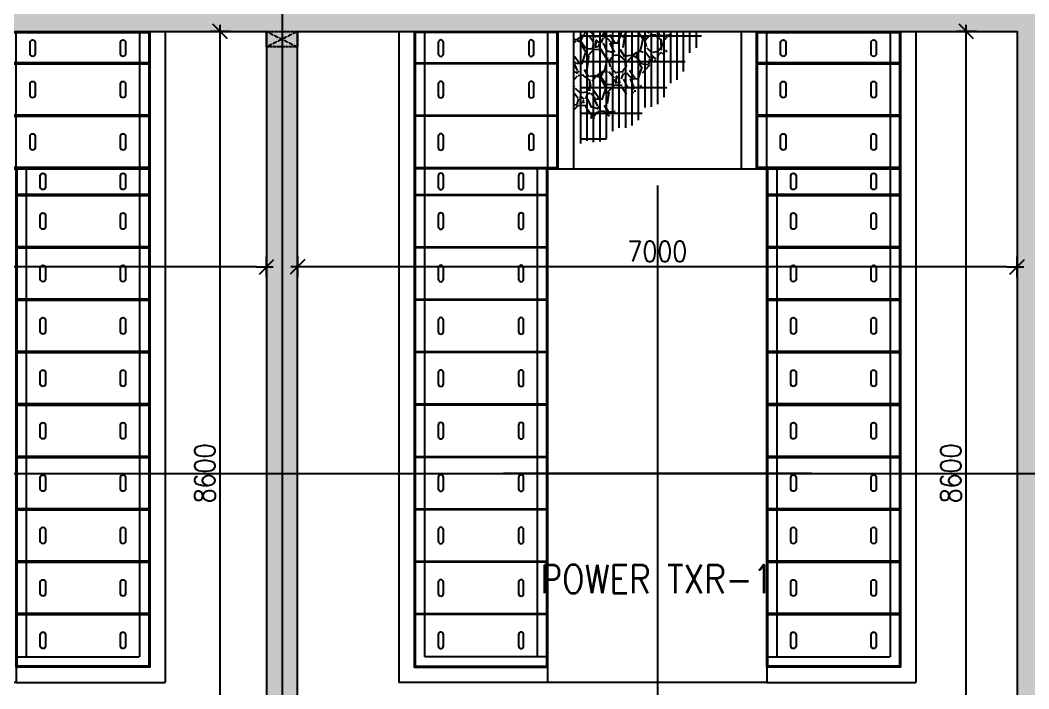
# Model space of a CAD drawing. Header units: metres. Extents: x 841183 to 1048542, y 259326 to 317714.
# Drawn here: x 945726 to 955536, y 282805 to 289313 of the extents above; entities that cross this region are included whole.
import ezdxf

# ---------------------------------------------------------------- set-up
doc = ezdxf.new("R2010")
doc.units = ezdxf.units.M
doc.header["$PDMODE"] = 34
for name, pattern in [('CENTER2', [1.125, 0.75, -0.125, 0.125, -0.125]), ('HIDDEN', [0.375, 0.25, -0.125]), ('VILLA AXIS$0$CENTER', [2, 1.25, -0.25, 0.25, -0.25])]:
    doc.linetypes.add(name, pattern=pattern)
for name, color, linetype, transparency in [('A-AXIS DIMENSION', 252, 'Continuous', 0.6), ('A-HATCH', 252, 'Continuous', 0.6), ('A-REFLECT DOWN', 252, 'Continuous', 0.6), ('G-HATCH', 253, 'Continuous', 0.6), ('G-HATCH-COL-WALL', 253, 'Continuous', 0.6)]:
    doc.layers.add(name, color=color, linetype=linetype, transparency=transparency)
for name, color, linetype in [('A-AXIS LINE', 253, 'Continuous'), ('A-BRICK', 3, 'Continuous'), ('G-RC-WALL', 252, 'Continuous'), ('G-TEXT', 252, 'Continuous'), ('INTEC -RC-WALL', 252, 'Continuous'), ('PAMCAD-PROJECTION', 7, 'Continuous'), ('REVISION-CLOUD', 9, 'Continuous'), ('WALL OPENING', 1, 'Continuous')]:
    doc.layers.add(name, color=color, linetype=linetype)
doc.styles.add('romans', font='romans.shx', dxfattribs={"width": 0.85})
doc.dimstyles.new('DIM-100', dxfattribs={"dimtxt": 200, "dimasz": 100, "dimexe": 50, "dimexo": 75, "dimgap": 50, "dimtad": 1, "dimdec": 0, "dimrnd": 5, "dimzin": 9, "dimdsep": 46, "dimtxsty": 'romans', "dimblk1": 'D-oblique', "dimblk2": 'D-oblique', "dimsah": 1, "dimcen": 100, "dimdle": 100, "dimclrd": 256, "dimclre": 256, "dimclrt": 131, "dimadec": 0, "dimazin": 0, "dimtfac": 1, "dimtdec": 0, "dimtofl": 0, "dimtmove": 2, "dimatfit": 3, "dimldrblk": 'OBLIQUE', "dimfxl": 100, "dimfxlon": 1, "dimtfillclr": 256, "dimtolj": 1, "dimtzin": 0, "dimarcsym": 0})

# ---------------------------------------------------------------- blocks, each defined once
blk = doc.blocks.new('A$C10b3fa2f')
at = {"layer": 'A-REFLECT DOWN'}
h = blk.add_hatch(dxfattribs=at)
h.set_pattern_fill('AR-HBONE', color=256, scale=75, style=0)
h.set_pattern_definition([(45, (-872853.2943273549, -501345.4365919695), (0, 424.2640687119285), [900, -300]), (135, (-872641.1622929799, -501133.3045575945), (3.33066907387547e-14, 424.2640687119285), [900, -300])])
h.paths.add_polyline_path([(-40951.92798982479, -7637.119681541168), (-40445.08106751728, -7637.119681541168), (-40278.22928806348, -7926.115440888505), (-40445.0810675174, -8215.111200235726), (-40951.92798982479, -8215.111200235668), (-41118.77976927848, -7926.115440888214)])
edge = h.paths.add_edge_path()
edge.add_line((-40250.58249417157, -6912.741519662959), (-42275.58249416994, -6912.741519663075))
edge.add_line((-42275.58249416994, -6912.741519663075), (-42275.58249416994, -105.7974012070335))
edge.add_line((-42275.58249416994, -105.7974012070335), (-42275.58249204454, 38.86289380153175))
edge.add_line((-42275.58249204454, 38.86289380153175), (-43125.00761958782, 38.86289380153175))
edge.add_line((-43125.00761958782, 38.86289380153175), (-43125.00615446293, -30517.07692860754))
edge.add_line((-43125.00615446293, -30517.07692860754), (-43000.00831965636, -30517.07692860992))
edge.add_line((-43000.00831965636, -30517.07692860992), (-43000.00831965636, -32386.123830811))
edge.add_line((-43000.00831965636, -32386.123830811), (-6450.019826940028, -32386.12383081095))
edge.add_arc((-6450.019826939795, -25886.12383081106), 6499.999999999884, 269.999999999998, 360.0000000000021)
edge.add_line((49.98017306008842, -25886.12383081083), (49.98017304693349, -22117.48955926322))
edge.add_line((49.98017304693349, -22117.48955926322), (-3025.43024842767, -22117.48955926322))
edge.add_line((-3025.43024842767, -22117.48955926322), (-3025.43024842767, -31367.48925744958))
edge.add_line((-3025.43024842767, -31367.48925744958), (-37875.58253319468, -31367.27464130643))
edge.add_line((-37875.58253319468, -31367.27464130643), (-37875.58253319468, -22117.48925744812))
edge.add_line((-37875.58253319468, -22117.48925744812), (-40250.58249417064, -22117.489257448))
edge.add_line((-40250.58249417064, -22117.489257448), (-40250.58249417157, -6912.741519662959))
blk = doc.blocks.new('D-oblique')
for p, q in [((-3.552713678800501e-15, -1.000000000000004), (-3.552713678800501e-15, 0.9999999999999964)), ((-1.000000000000004, 0), (0.6469059071593755, 0)), ((-0.7071067811865538, -0.7071067811865499), (0.7071067811865416, 0.7071067811865448))]:
    blk.add_line(p, q)
blk = doc.blocks.new('*D461')
at = {"layer": 'A-AXIS DIMENSION', "lineweight": -2, "transparency": 16777216}
for p, q in [((-23175.61536814691, -24946.33535401715), (-23175.61536814691, -25096.33535401715)), ((-16175.61536814691, -24946.33535401715), (-16175.61536814691, -25096.33535401715)), ((-16275.61536814691, -25046.33535401715), (-23075.61536814691, -25046.33535401715))]:
    blk.add_line(p, q, dxfattribs=at)
at = {"layer": 'Defpoints', "color": 0, "transparency": 16777216}
for p in [(-23175.61536814691, -24026.14135072823, -9.966019177909402e-06), (-16175.61536814691, -24026.14135072817, -9.966019177909402e-06), (-23175.61536814691, -25046.33535401715)]:
    blk.add_point(p, dxfattribs=at)
at = {"layer": 'A-AXIS DIMENSION', "lineweight": -2, "transparency": 16777216, "xscale": 100, "yscale": 100, "zscale": 100, "rotation": 180}
blk.add_blockref('D-oblique', (-23175.61536814691, -25046.33535401715), dxfattribs=at)
at = {"layer": 'A-AXIS DIMENSION', "lineweight": -2, "transparency": 16777216, "xscale": 100, "yscale": 100, "zscale": 100}
blk.add_blockref('D-oblique', (-16175.61536814691, -25046.33535401715), dxfattribs=at)
at = {"layer": 'A-AXIS DIMENSION', "color": 252, "transparency": 16777216, "insert": (-19675.61536814691, -24896.33535401715), "char_height": 200, "attachment_point": 5, "style": 'romans'}
blk.add_mtext('\\A1;7000', dxfattribs=at)
blk = doc.blocks.new('_OBLIQUE')
at = {"color": 0, "linetype": 'ByBlock'}
blk.add_line((-0.5, -0.5), (0.5, 0.5), dxfattribs=at)
blk = doc.blocks.new('*D462')
at = {"layer": 'A-AXIS DIMENSION', "lineweight": -2, "transparency": 16777216}
for p, q in [((-16529.1374361094, -22756.69060361043), (-16677.52192034255, -22756.69060361043)), ((-16627.52192034255, -31256.47598746647), (-16627.52192034255, -22856.69060361043)), ((-16529.13743780598, -31356.47598746647), (-16677.52192034255, -31356.47598746647))]:
    blk.add_line(p, q, dxfattribs=at)
at = {"layer": 'Defpoints', "color": 0, "transparency": 16777216}
for p in [(-16627.52192034255, -22756.69060361043), (-16217.58922142583, -22756.69060361043, -68.05335083727837), (-16217.58922142571, -31356.47598746647, -68.0533871560919)]:
    blk.add_point(p, dxfattribs=at)
at = {"layer": 'A-AXIS DIMENSION', "lineweight": -2, "transparency": 16777216, "xscale": 100, "yscale": 100, "zscale": 100}
for p, rotation in [((-16627.52192034255, -22756.69060361043), 90), ((-16627.52192034255, -31356.47598746647), 270)]:
    blk.add_blockref('D-oblique', p, dxfattribs=dict(at, rotation=rotation))
at = {"layer": 'A-AXIS DIMENSION', "color": 252, "transparency": 16777216, "insert": (-16777.52192034255, -27056.58329553844), "char_height": 200, "attachment_point": 5, "rotation": 90, "style": 'romans'}
blk.add_mtext('\\A1;8600', dxfattribs=at)
blk = doc.blocks.new('*D463')
at = {"layer": 'A-AXIS DIMENSION', "lineweight": -2, "transparency": 16777216}
for p, q in [((-15875.61536814703, -24946.33535401308), (-15875.61536814703, -25096.33535401308)), ((-8875.615368147031, -24946.33535401308), (-8875.615368147031, -25096.33535401308)), ((-8975.615368147031, -25046.33535401308), (-15775.61536814703, -25046.33535401308))]:
    blk.add_line(p, q, dxfattribs=at)
at = {"layer": 'Defpoints', "color": 0, "transparency": 16777216}
for p in [(-15875.61536814703, -24026.14135072415, -9.966019177909402e-06), (-8875.615368147031, -24026.14135072409, -9.966019177909402e-06), (-15875.61536814703, -25046.33535401308)]:
    blk.add_point(p, dxfattribs=at)
at = {"layer": 'A-AXIS DIMENSION', "lineweight": -2, "transparency": 16777216, "xscale": 100, "yscale": 100, "zscale": 100, "rotation": 180}
blk.add_blockref('D-oblique', (-15875.61536814703, -25046.33535401308), dxfattribs=at)
at = {"layer": 'A-AXIS DIMENSION', "lineweight": -2, "transparency": 16777216, "xscale": 100, "yscale": 100, "zscale": 100}
blk.add_blockref('D-oblique', (-8875.615368147031, -25046.33535401308), dxfattribs=at)
at = {"layer": 'A-AXIS DIMENSION', "color": 252, "transparency": 16777216, "insert": (-12375.61536814703, -24896.33535401308), "char_height": 200, "attachment_point": 5, "style": 'romans'}
blk.add_mtext('\\A1;7000', dxfattribs=at)
blk = doc.blocks.new('*D464')
at = {"layer": 'A-AXIS DIMENSION', "lineweight": -2, "transparency": 16777216}
for p, q in [((-9272.137436109471, -22756.69060360635), (-9420.521920342624, -22756.69060360635)), ((-9370.521920342622, -31256.4759874624), (-9370.521920342624, -22856.69060360635)), ((-9272.137437806054, -31356.4759874624), (-9420.521920342622, -31356.4759874624))]:
    blk.add_line(p, q, dxfattribs=at)
at = {"layer": 'Defpoints', "color": 0, "transparency": 16777216}
for p in [(-9370.521920342624, -22756.69060360635), (-8960.58922142594, -22756.69060360635, -68.05335083727837), (-8960.589221425824, -31356.4759874624, -68.0533871560919)]:
    blk.add_point(p, dxfattribs=at)
at = {"layer": 'A-AXIS DIMENSION', "lineweight": -2, "transparency": 16777216, "xscale": 100, "yscale": 100, "zscale": 100}
for p, rotation in [((-9370.521920342624, -22756.69060360635), 90), ((-9370.521920342622, -31356.4759874624), 270)]:
    blk.add_blockref('D-oblique', p, dxfattribs=dict(at, rotation=rotation))
at = {"layer": 'A-AXIS DIMENSION', "color": 252, "transparency": 16777216, "insert": (-9520.52192034263, -27056.58329553436), "char_height": 200, "attachment_point": 5, "rotation": 90, "style": 'romans'}
blk.add_mtext('\\A1;8600', dxfattribs=at)
blk = doc.blocks.new('pre-cast-01')
at = {"layer": 'A-HATCH', "elevation": -68.05331295557465}
blk.add_lwpolyline([(840287.7117941629, 280765.4473346805), (841567.7117941629, 280765.4473343772), (841567.7117941629, 280265.4473346805), (840287.7117941629, 280265.4473346805)], close=True, dxfattribs=at)
for points in [[(840537.7117941629, 280435.4473346805), (840537.7117941629, 280435.4473346805, -0.4142135623731377), (840512.7117941629, 280460.4473346805), (840512.7117941629, 280570.4473346805, -0.4142135623730523), (840537.7117941629, 280595.4473346805), (840537.7117941629, 280595.4473346805, -0.414213562373095), (840562.7117941629, 280570.4473346805), (840562.7117941629, 280460.4473346805, -0.4142135623729246)], [(841317.7117941629, 280435.4473346805), (841317.7117941629, 280435.4473346805, -0.4142135623731377), (841292.7117941629, 280460.4473346805), (841292.7117941629, 280570.4473346805, -0.4142135623730523), (841317.7117941629, 280595.4473346805), (841317.7117941629, 280595.4473346805, -0.414213562373095), (841342.7117941629, 280570.4473346805), (841342.7117941629, 280460.4473346805, -0.4142135623729246)]]:
    blk.add_lwpolyline(points, format="xyb", close=True, dxfattribs=at)
blk = doc.blocks.new('pre cast-02')
at = {"layer": 'A-HATCH', "elevation": -68.05332914772208}
blk.add_lwpolyline([(840187.7117941631, 285450.4473350294), (841567.7117941629, 285450.447334726), (841567.7117941629, 284950.4473350294), (840187.7117941631, 284950.4473350294)], close=True, dxfattribs=at)
for points in [[(840437.7117941631, 285120.4473350294), (840437.7117941631, 285120.4473350294, -0.4142135623731377), (840412.7117941631, 285145.4473350294), (840412.7117941631, 285255.4473350294, -0.4142135623730523), (840437.7117941631, 285280.4473350294), (840437.7117941631, 285280.4473350294, -0.414213562373095), (840462.7117941631, 285255.4473350294), (840462.7117941631, 285145.4473350294, -0.4142135623729246)], [(841317.7117941629, 285120.4473350294), (841317.7117941629, 285120.4473350294, -0.4142135623731377), (841292.7117941629, 285145.4473350294), (841292.7117941629, 285255.4473350294, -0.4142135623730523), (841317.7117941629, 285280.4473350294), (841317.7117941629, 285280.4473350294, -0.414213562373095), (841342.7117941629, 285255.4473350294), (841342.7117941629, 285145.4473350293, -0.4142135623729246)]]:
    blk.add_lwpolyline(points, format="xyb", close=True, dxfattribs=at)
blk = doc.blocks.new('A$Ce9738e30')
at = {"layer": 'G-HATCH'}
h = blk.add_hatch(dxfattribs=at)
h.set_pattern_fill('GRAVEL', color=256, scale=400, angle=240.5646524676014, style=0)
h.set_pattern_definition([(251.4225475323985, (-963602.6415280281, -276143.9826004672), (-1562.668020758844, -4556.102281013038), [53.81439999999964, -5327.635199999956]), (294.4656475323982, (-963619.7860786982, -276194.9930345205), (-2010.556384666125, 4376.946913107414), [92.3471999999981, -9142.369999999755]), (346.9249475323984, (-963581.5407802608, -276279.0483564663), (-5797.773235803219, 1321.297217497308), [65.11519999999949, -6446.412799999967]), (212.1616475323984, (-963591.9670417747, -276464.0545538514), (6770.710763567055, 4279.892097894845), [84.09519999999982, -8325.423199999977]), (186.6016475323985, (-963663.1577837212, -276508.8192526785), (5163.254774904292, 617.0917268704104), [82.46199999999993, -8163.749199999997]), (122.1616475323984, (-963745.0731203317, -276518.2996338945), (4279.892097894845, -6770.710763567055), [84.09519999999885, -8325.423199999854]), (81.74114753239849, (-963789.8378191589, -276447.1088919478), (-928.1444584460864, -6494.501344873499), [111.2115999999995, -11009.93959999993]), (47.18004753239838, (-963773.8627055397, -276337.0507448397), (6287.976349588014, 6763.235246790302), [104.9951999999982, -10394.52839999977]), (358.0057475323984, (-963702.4977428128, -276260.0374856242), (6101.347650526568, -231.424455771892), [84.37999999999982, -8353.629199999978]), (304.1989475323984, (-963618.1687557034, -276262.9737984639), (-2510.702563764994, 3635.433022050063), [96.33279999999932, -4720.305199999956]), (257.0379475323986, (-963564.0231200437, -276342.6497053556), (-1473.085813731147, -6342.713815253978), [124.5791999999988, -12333.34999999985]), (340.6212475323983, (-963790.061375912, -276121.1396448977), (3466.2207320718, -1259.093038270439), [42.52039999999975, -4209.537599999969]), (307.9661475323984, (-963749.9497573026, -276135.2484383449), (-3252.224973597447, 4135.581053295412), [80.89479999999874, -8008.60439999992]), (254.4353475323986, (-963700.1835366972, -276199.0240080144), (-348.3644244766503, -196.5765163561819), [56.56839999999994, -509.1167999999995]), (276.2367475323984, (-963644.6194668092, -276199.8203355183), (-286.1531296581664, 2134.974661119882), [30.46319999999977, -3015.845999999971]), (187.6339475323984, (-963641.3100444229, -276230.1031313515), (1241.669483066582, 241.3651347476037), [43.0811999999999, -2110.984799999994]), (88.47154753239849, (-963684.0095343114, -276235.8262042372), (107.0005207225292, 1438.245660319985), [69.97159999999879, -2262.409199999961]), (317.8702475323984, (-963682.1432141394, -276165.8796757384), (-741.516756897799, 500.1526431110518), [50.59639999999965, -1214.314799999989]), (103.0458475323984, (-963527.2957002178, -276432.1544350235), (-920.674577026316, 4073.371866104322), [70.87999999999941, -7017.137999999963]), (49.08914753239844, (-963543.2954818234, -276363.1036784124), (-3045.703339553058, -3555.797041650359), [59.46439999999997, -5886.963199999996]), (186.2367475323985, (-963612.4703508043, -276126.5643846333), (2134.974661119883, 286.1531296581667), [60.92599999999974, -2985.383199999983]), (135.8248475323986, (-963673.0359424704, -276133.1832294064), (3010.855397801822, -2893.915999105785), [70.87999999999998, -7017.137999999999]), (139.9913475323984, (-963743.2815765567, -276554.0318374495), (1679.609878870126, -1348.670101908795), [68.35199999999999, -3349.2496]), (184.6602475323985, (-963795.6356684414, -276510.0881341129), (4814.889417697618, 420.5228210467274), [57.27119999999997, -5669.857199999996]), (52.63394753239855, (-963962.8004320352, -276319.6571969924), (1348.668317984933, 1679.611319710848), [60.92599999999999, -2985.383199999999]), (102.0813475323985, (-963925.8240150322, -276271.2346342182), (1162.038967256382, -5315.041561541893), [67.05239999999982, -6638.169599999987]), (49.99134753239836, (-963866.4779688277, -276490.3557121635), (-1348.670101908795, -1679.609878870128), [34.17599999999999, -3383.425599999999]), (18.12544753239841, (-963951.0058447036, -276340.559055993), (1590.033518817657, 437.9424781688364), [20.39599999999999, -2019.211599999999]), (313.4715475323985, (-963931.6218643145, -276334.2138763834), (-938.0931138357944, 848.5170665816127), [82.46199999999975, -1566.779999999996]), (293.4263475323984, (-963874.8883573756, -276394.0579169423), (-1617.400427381324, 3680.219401340133), [76.41999999999992, -7565.569199999994]), (175.7452475323982, (-963715.3623228121, -276253.5180852344), (893.3051971531049, 44.78804254946643), [57.68879999999965, -1384.531599999989]), (126.2781475323985, (-963772.8921572553, -276249.2381145635), (-4038.531038749637, 5529.03867918658), [100.7175999999998, -9971.025199999973]), (58.48994753239855, (-963832.487200637, -276168.0443290604), (-1652.244523250145, -2769.49254045594), [41.18239999999997, -4077.069599999998]), (29.43534753239837, (-963810.9632349126, -276132.9342322293), (544.9407722014814, -151.7878611498738), [23.99999999999993, -375.9999999999988]), (359.1789475323984, (-963860.5058987648, -276395.1279096099), (-3224.85588923091, 17.41981400337959), [55.56959999999965, -5501.407999999957]), (71.42254753239851, (-963804.941828877, -276395.9242371141), (1562.668020758845, 4556.102281013037), [107.6287999999994, -5273.820799999959]), (119.4353475323984, (-963770.6527275365, -276293.9033690074), (151.7878611498738, 544.9407722014814), [103.9999999999998, -295.9999999999992]), (154.1305475323985, (-963821.7626059733, -276203.3286466716), (4404.316642715388, -2107.6042856687), [63.24559999999997, -6261.309599999995]), (225.3807475323985, (-963878.6703336923, -276175.7331665013), (-1196.880877059721, -1134.670125110533), [58.24079999999993, -2853.803199999995]), (271.7893475323976, (-963919.578279806, -276217.1884429419), (251.3059770308114, -8584.68662769435), [94.82599999999837, -9387.789599999793]), (304.0092475323985, (-963916.6172989798, -276311.9683595515), (2903.85653717218, -4332.160877723354), [100.3195999999998, -9931.62959999998])])
edge = h.paths.add_edge_path()
edge.add_line((2695.147801934858, -7.499999995168764), (3630.61134206003, -7.499999995168764))
edge.add_arc((3396.12161389098, -59.83980457455618), 240.2600419549171, 634.8192676138183, 732.582577857333, ccw=False)
edge.add_arc((3168.001875300193, -357.0215183110558), 254.9366914712325, 627.850541787565, 733.0975396281874, ccw=False)
edge.add_arc((2911.335919588339, -609.3205209775479), 247.1164455408579, 969.4300126367502, 1079.4300125372652, ccw=False)
edge.add_arc((2602.24987507076, -760.6927834516973), 236.2167394015003, 1013.1583778265393, 1060.2068603474775, ccw=False)
edge.add_line((2695.147801934741, -977.8754787978833), (2695.147801934741, -7.499999995168764))
h = blk.add_hatch(dxfattribs=at)
h.set_pattern_fill('GRATE', color=256, scale=2000, angle=270, style=0)
h.set_pattern_definition([(90, (-963759.470796725, -276591.3813639994), (62.49999999999999, -6.559469162961888e-14), []), (360, (-963759.470796725, -276591.3813639994), (-2.197462023728695e-13, -250.0000000000001), [])])
edge = h.paths.add_edge_path()
edge.add_line((2745.147801934741, -7.499999995226972), (3928.413227286073, -7.499999995226972))
edge.add_arc((3729.533348302823, -27.64524258242454), 199.897566426646, 636.8318187121083, 725.7839630255539, ccw=False)
edge.add_arc((3571.588279309217, -310.1658840118907), 200.2167016291091, 634.8192676138074, 744.8192675143198, ccw=False)
edge.add_arc((3395.620190673508, -543.7119590034126), 195.7704901332554, 620.0124873548064, 730.0124872553108, ccw=False)
edge.add_arc((3155.74684037338, -734.4670659519616), 205.9303712840671, 969.4300126367516, 1079.4300125372615, ccw=False)
edge.add_arc((2892.43544755294, -881.9146193022607), 196.2694605601681, 956.6394816505531, 1066.6394815510635, ccw=False)
edge.add_arc((2598.976431411924, -954.3508711315808), 206.8627078075021, 1034.9598047668437, 1053.749918647481, ccw=False)
edge.add_line((2745.147801934741, -1100.727475549385), (2745.147801934741, -7.499999995168764))
at = {"layer": 'A-HATCH'}
for points, elevation in [([(2524.33790625073, -9.999999848310836), (1144.337906250963, -10.00000015174737), (1144.337906250963, -304.9999993960955), (2524.33790625073, -304.9999993960373)], -2.266793759986285e-05), ([(4473.873240786605, -9.999999848310836), (5853.873240786372, -10.00000015174737), (5853.873240786372, -304.9999993960955), (4473.873240786605, -304.9999993960373)], -2.266793759986285e-05), ([(2424.337906250963, -1334.999998789339), (1144.337906250963, -1334.999999092717), (1144.337906250963, -1584.785384372517), (2424.337906250963, -1584.785384372517)], 4.766991622773276e-06), ([(4573.873240786372, -1334.999998789339), (5853.873240786372, -1334.999999092717), (5853.873240786372, -1584.785384372517), (4573.873240786372, -1584.785384372517)], 4.766991622773276e-06)]:
    blk.add_lwpolyline(points, close=True, dxfattribs=dict(at, elevation=elevation))
for points, elevation in [([(1394.337906250963, -242.2403178010718), (1394.337906250963, -242.2403178010718, 0.4142135623731377), (1419.337906250963, -217.2403178010718), (1419.337906250963, -107.2403178010718, 0.4142135623730523), (1394.337906250963, -82.2403178010718), (1394.337906250963, -82.2403178010718, 0.414213562373095), (1369.337906250963, -107.2403178010718), (1369.337906250963, -217.24031780113, 0.4142135623729246)], -2.266793759986285e-05), ([(2274.33790625073, -242.2403178010718), (2274.33790625073, -242.2403178010718, 0.4142135623731377), (2299.33790625073, -217.2403178010718), (2299.33790625073, -107.2403178010136, 0.4142135623730523), (2274.33790625073, -82.2403178010718), (2274.33790625073, -82.2403178010718, 0.414213562373095), (2249.33790625073, -107.2403178010136), (2249.33790625073, -217.2403178010136, 0.4142135623729246)], -2.266793759986285e-05), ([(4723.873240786605, -242.2403178010718), (4723.873240786605, -242.2403178010718, -0.4142135623731377), (4698.873240786605, -217.2403178010718), (4698.873240786605, -107.2403178010136, -0.4142135623730523), (4723.873240786605, -82.2403178010718), (4723.873240786605, -82.2403178010718, -0.414213562373095), (4748.873240786605, -107.2403178010136), (4748.873240786605, -217.2403178010136, -0.4142135623729246)], -2.266793759986285e-05), ([(5603.873240786372, -242.2403178010718), (5603.873240786372, -242.2403178010718, -0.4142135623731377), (5578.873240786372, -217.2403178010718), (5578.873240786372, -107.2403178010718, -0.4142135623730523), (5603.873240786372, -82.2403178010718), (5603.873240786372, -82.2403178010718, -0.414213562373095), (5628.873240786372, -107.2403178010718), (5628.873240786372, -217.24031780113, -0.4142135623729246)], -2.266793759986285e-05), ([(1394.337906250963, -1538.285384372517), (1394.337906250963, -1538.285384372517, 0.4142135623731377), (1419.337906250963, -1513.285384372517), (1419.337906250963, -1403.285384372517, 0.4142135623730523), (1394.337906250963, -1378.285384372517), (1394.337906250963, -1378.285384372517, 0.414213562373095), (1369.337906250963, -1403.285384372517), (1369.337906250963, -1513.285384372575, 0.4142135623729246)], 4.766991622773276e-06), ([(2174.337906250963, -1538.285384372575), (2174.337906250963, -1538.285384372575, 0.4142135623731377), (2199.337906250963, -1513.285384372575), (2199.337906250963, -1403.285384372517, 0.4142135623730523), (2174.337906250963, -1378.285384372575), (2174.337906250963, -1378.285384372575, 0.414213562373095), (2149.337906250963, -1403.285384372517), (2149.337906250963, -1513.285384372517, 0.4142135623729246)], 4.766991622773276e-06), ([(4823.873240786372, -1538.285384372575), (4823.873240786372, -1538.285384372575, -0.4142135623731377), (4798.873240786372, -1513.285384372575), (4798.873240786372, -1403.285384372517, -0.4142135623730523), (4823.873240786372, -1378.285384372575), (4823.873240786372, -1378.285384372575, -0.414213562373095), (4848.873240786372, -1403.285384372517), (4848.873240786372, -1513.285384372517, -0.4142135623729246)], 4.766991622773276e-06), ([(5603.873240786372, -1538.285384372517), (5603.873240786372, -1538.285384372517, -0.4142135623731377), (5578.873240786372, -1513.285384372517), (5578.873240786372, -1403.285384372517, -0.4142135623730523), (5603.873240786372, -1378.285384372517), (5603.873240786372, -1378.285384372517, -0.414213562373095), (5628.873240786372, -1403.285384372517), (5628.873240786372, -1513.285384372575, -0.4142135623729246)], 4.766991622773276e-06)]:
    blk.add_lwpolyline(points, format="xyb", close=True, dxfattribs=dict(at, elevation=elevation))
at = {"layer": 'G-RC-WALL'}
for p, q in [((984.337906250963, 0), (984.3379062507302, -6334.785383855866, -1.590569104337192e-05)), ((2684.337906250963, 0), (2684.337906250963, -1334.999998941028, 2.18163638265878e-05)), ((4313.873240786372, 0), (4313.873240786372, -1334.999998941028, 2.18163638265878e-05)), ((6013.873240786372, 0), (6013.873240786605, -6334.785383855866, -1.590569104337192e-05)), ((2434.337906250963, -6334.785383855808, -8.733510696856683e-06), (984.3379062507302, -6334.785383855866, -1.351971272356423e-05)), ((4563.873240786372, -6334.785383855808, -8.733510696856683e-06), (6013.873240786605, -6334.785383855866, -1.351971272356423e-05))]:
    blk.add_line(p, q, dxfattribs=at)
at = {"layer": 'G-RC-WALL', "linetype": 'HIDDEN'}
for p, q in [((1234.337906250963, 0), (1234.337906250847, -6084.785383855866, -1.644738416928249e-05)), ((5763.873240786372, 0), (5763.873240786488, -6084.785383855866, -1.644738416928249e-05)), ((2334.337906250963, -6084.785383855866, -8.733510696856683e-06), (2334.337906250963, -1327.240317481512, 8.189053986029649e-06)), ((4663.873240786372, -6084.785383855866, -8.733510696856683e-06), (4663.873240786372, -1327.240317481512, 8.189053986029649e-06)), ((2434.337906250963, -6084.785383855866, -8.733510696856683e-06), (1234.337906250847, -6084.785383855866, -1.269450547169981e-05)), ((4563.873240786372, -6084.785383855866, -8.733510696856683e-06), (5763.873240786488, -6084.785383855866, -1.269450547169981e-05))]:
    blk.add_line(p, q, dxfattribs=at)
at = {"layer": 'G-RC-WALL'}
for points, elevation in [([(1134.337906250963, 0), (1134.337906250963, -6184.785384372517), (2434.337906250963, -6184.785384372517), (2434.337906250963, -1334.99999894097), (2534.337906250847, -1334.999998941028), (2534.337906250963, -1327.240317329823)], 4.766991622773276e-06), ([(2534.337906250963, -1327.240317346004), (2534.337906250963, 0)], -9.167435280232894e-06), ([(5863.873240786372, 0), (5863.873240786372, -6184.785384372517), (4563.873240786372, -6184.785384372517), (4563.873240786372, -1334.99999894097), (4463.873240786488, -1334.999998941028), (4463.873240786372, -1327.240317329823)], 4.766991622773276e-06), ([(4463.873240786372, -1327.240317346004), (4463.873240786372, 0)], -9.167435280232894e-06), ([(2434.337906250963, -6334.785383855866), (2434.337906251079, -1334.999998941028), (4563.873240786372, -1334.999998941028), (4563.873240786255, -6334.785383855866)], 2.168955630565961e-05), ([(4563.873240786255, -6334.785383855866), (2434.337906250963, -6334.785383855866)], -1.351971272356423e-05)]:
    blk.add_lwpolyline(points, dxfattribs=dict(at, elevation=elevation))
at = {"layer": 'G-RC-WALL', "linetype": 'HIDDEN', "elevation": -9.167435280232894e-06}
for points in [[(2434.337906250963, -1327.240317346004), (2434.337906250963, 0)], [(4563.873240786372, -1327.240317346004), (4563.873240786372, 0)], [(2434.337906250963, -1327.240317346004), (2434.337906250963, -5.820766091346741e-11)], [(4563.873240786372, -1327.240317346004), (4563.873240786372, -5.820766091346741e-11)]]:
    blk.add_lwpolyline(points, dxfattribs=at)
at = {"layer": 'A-BRICK', "xscale": -1}
for name, p in [('pre cast-02', (842712.0497004138, -285765.4473341221, -143.8129748377379)), ('pre cast-02', (842712.0497004138, -286275.4473339704, -143.8129613372356)), ('pre-cast-01', (842712.0497004138, -282360.232719053, 68.05331772256628)), ('pre-cast-01', (842712.0497004138, -282870.232719053, 68.05331772256628)), ('pre-cast-01', (842712.0497004138, -283380.232719053, 68.05331772256628)), ('pre-cast-01', (842712.0497004138, -283890.232719053, 68.05331772256628)), ('pre-cast-01', (842712.0497004138, -284400.232719053, 68.05331772256628)), ('pre-cast-01', (842712.0497004138, -284910.232719053, 68.05331772256628)), ('pre-cast-01', (842712.0497004138, -285420.232719053, 68.05331772256628)), ('pre-cast-01', (842712.0497004138, -285930.232719053, 68.05331772256628)), ('pre-cast-01', (842712.0497004138, -286440.232719053, 68.05331772256628))]:
    blk.add_blockref(name, p, dxfattribs=at)
at = {"layer": 'A-BRICK'}
for name, p in [('pre cast-02', (-835713.8385533765, -285765.4473341221, -143.8129748377379)), ('pre cast-02', (-835713.8385533765, -286275.4473339705, -143.8129613372356)), ('pre-cast-01', (-835713.8385533765, -282360.232719053, 68.05331772256628)), ('pre-cast-01', (-835713.8385533765, -282870.232719053, 68.05331772256628)), ('pre-cast-01', (-835713.8385533765, -283380.232719053, 68.05331772256628)), ('pre-cast-01', (-835713.8385533765, -283890.232719053, 68.05331772256628)), ('pre-cast-01', (-835713.8385533765, -284400.232719053, 68.05331772256628)), ('pre-cast-01', (-835713.8385533765, -284910.232719053, 68.05331772256628)), ('pre-cast-01', (-835713.8385533765, -285420.232719053, 68.05331772256628)), ('pre-cast-01', (-835713.8385533765, -285930.232719053, 68.05331772256628)), ('pre-cast-01', (-835713.8385533765, -286440.232719053, 68.05331772256628))]:
    blk.add_blockref(name, p, dxfattribs=at)
blk = doc.blocks.new('A$C135017ab')
at = {"layer": 'WALL OPENING', "color": 8, "linetype": 'HIDDEN', "ltscale": 5}
for p, q in [((21900.00000000303, 8899.785383857088, 2.615822722873418e-07), (22200.00000000303, 8749.785383857088, 2.615822722873418e-07)), ((22200.00000000303, 8899.785383857088, 2.615822722873418e-07), (21900.00000000303, 8749.785383857088, 2.615822722873418e-07))]:
    blk.add_line(p, q, dxfattribs=at)
at = {"layer": 'WALL OPENING', "color": 8, "linetype": 'HIDDEN', "ltscale": 5, "elevation": 2.615822722873418e-07}
blk.add_lwpolyline([(21900.00000000303, 8749.785383857088), (21900.00000000303, 8899.785383857088), (22200.00000000303, 8899.785383857088), (22200.00000000303, 8749.785383857088)], close=True, dxfattribs=at)
blk = doc.blocks.new('A$Cef9c9996')
at = {"layer": 'A-REFLECT DOWN'}
h = blk.add_hatch(dxfattribs=at)
h.set_pattern_fill('AR-HBONE', color=256, scale=75, style=0)
h.set_pattern_definition([(45, (-873053.32716231, -501634.6379381258), (0, 424.2640687119285), [900, -300]), (135, (-872841.195127935, -501422.5059037508), (3.33066907387547e-14, 424.2640687119285), [900, -300])])
h.paths.add_polyline_path([(-41151.96082477993, -7926.321027697413), (-40645.11390247243, -7926.321027697413), (-40478.26212301862, -8215.31678704475), (-40645.11390247254, -8504.312546391971), (-41151.96082477993, -8504.312546391913), (-41318.81260423362, -8215.31678704446)])
edge = h.paths.add_edge_path()
edge.add_line((-40450.61532912671, -7201.942865819205), (-42475.61532912508, -7201.942865819321))
edge.add_line((-42475.61532912508, -7201.942865819321), (-42475.61532912508, -394.9987473632791))
edge.add_line((-42475.61532912508, -394.9987473632791), (-42475.61532699969, -250.3384523547138))
edge.add_line((-42475.61532699969, -250.3384523547138), (-43325.04045454296, -250.3384523547138))
edge.add_line((-43325.04045454296, -250.3384523547138), (-43325.03898941807, -30806.27827476378))
edge.add_line((-43325.03898941807, -30806.27827476378), (-43200.04115461151, -30806.27827476617))
edge.add_line((-43200.04115461151, -30806.27827476617), (-43200.04115461151, -32675.32517696725))
edge.add_line((-43200.04115461151, -32675.32517696725), (-6650.05266189517, -32675.32517696719))
edge.add_arc((-6650.052661894937, -26175.32517696731), 6499.999999999884, 269.999999999998, 360.0000000000021)
edge.add_line((-150.0526618950535, -26175.32517696708), (-150.0526619082084, -22406.69090541947))
edge.add_line((-150.0526619082084, -22406.69090541947), (-3225.463083382812, -22406.69090541947))
edge.add_line((-3225.463083382812, -22406.69090541947), (-3225.463083382812, -31656.69060360582))
edge.add_line((-3225.463083382812, -31656.69060360582), (-38075.61536814983, -31656.47598746268))
edge.add_line((-38075.61536814983, -31656.47598746268), (-38075.61536814983, -22406.69060360437))
edge.add_line((-38075.61536814983, -22406.69060360437), (-40450.61532912578, -22406.69060360425))
edge.add_line((-40450.61532912578, -22406.69060360425), (-40450.61532912671, -7201.942865819205))
at = {"layer": 'G-HATCH-COL-WALL'}
blk.add_hatch(color=256, dxfattribs=at).paths.add_polyline_path([(-23175.61536814657, -31656.47598746268), (-23175.61536814657, -22756.69060360576), (-16175.6153681468, -22756.69060360576), (-16175.61536814936, -31656.47598746233), (-15875.6153681468, -31656.47598746244), (-15875.6153681468, -22756.69060360565), (-8875.615368146915, -22756.69060360634), (-8875.615368146682, -31656.69060360664), (-8575.615368146799, -31656.69060360594), (-3225.463083382812, -31656.69060360582), (-3225.463083382812, -31356.69060360582), (-8575.615368146682, -31356.69060360582), (-8575.615368146799, -27206.69060360611), (-3225.463083382812, -27206.69060360605), (-3225.463083382812, -26906.69060360605), (-8575.615368146799, -26906.69060360605), (-8575.615368146915, -22756.69060360623), (-3225.463083382812, -22756.69060360623), (-3225.463083382812, -22456.69060360605), (-38075.61536814715, -22456.69060360437), (-38075.61536814983, -31656.47598746268), (-37775.61536814715, -31656.47598746279), (-37775.61536814715, -22756.69060360623), (-30775.61536814691, -22756.69060360617), (-30775.61536814948, -31656.47598746198), (-30475.61536814691, -31656.47598746204), (-30475.61536814691, -22756.69060360582), (-23475.6153681468, -22756.69060360588), (-23475.61536814936, -31656.47598746256)])
at = {"layer": 'A-AXIS LINE', "linetype": 'VILLA AXIS$0$CENTER', "ltscale": 4}
for p, q in [((-16025.61536814808, -22363.43469243206, 7.341229516555359e-05), (-16025.61536814808, -34394.0789028779, 7.341229516555359e-05)), ((-38578.32716231002, -27056.69060360605, -107.8391201461837), (8014.647564482526, -27056.69060360605, 7.341229516555359e-05))]:
    blk.add_line(p, q, dxfattribs=at)
at = {"layer": 'G-RC-WALL', "linetype": 'CENTER2', "ltscale": 5}
blk.add_line((-10875.61536814715, -27056.69060308038, -20.13037393145376), (-13875.61536814715, -27056.69060308038, -20.13037393145376), dxfattribs=at)
at = {"layer": 'G-RC-WALL', "linetype": 'CENTER2', "ltscale": 5, "elevation": -20.13037393145376}
blk.add_lwpolyline([(-12375.61536814715, -24256.69060308038), (-12375.61536814715, -29456.69060308038)], dxfattribs=at)
at = {"layer": 'INTEC -RC-WALL', "elevation": -20.13039562101005}
blk.add_lwpolyline([(-23175.61536814657, -22756.69060360576), (-16175.6153681468, -22756.69060360576), (-16175.61536814936, -31656.47598746233), (-15875.6153681468, -31656.47598746244), (-15875.6153681468, -22756.69060360565), (-8875.615368146915, -22756.69060360634), (-8875.615368146682, -31656.69060360664), (-8575.615368146799, -31656.69060360594), (-8575.615368146799, -31656.69060360594), (-3225.463083382812, -31656.69060360582), (-3225.463083382812, -31356.69060360582), (-8575.615368146682, -31356.69060360582), (-8575.615368146799, -27206.69060360611), (-3225.463083382812, -27206.69060360605), (-3225.463083382812, -26906.69060360605), (-8575.615368146799, -26906.69060360605), (-8575.615368146915, -22756.69060360623), (-3225.463083382812, -22756.69060360623), (-3225.463083382812, -22456.69060360605), (-38075.61536814715, -22456.69060360437)], dxfattribs=at)
at = {"layer": 'G-RC-WALL', "color": 5}
for p in [(-23175.61536814657, -22756.69060360576, -20.13039562101005), (-15875.6153681468, -22756.69060360565, -20.13039562101005)]:
    blk.add_blockref('A$Ce9738e30', p, dxfattribs=at)
at = {"layer": 'REVISION-CLOUD', "color": 5}
blk.add_blockref('A$C135017ab', (-38075.61536814983, -31656.47598746268, -20.13039562101005), dxfattribs=at)
at = {"layer": 'G-TEXT', "insert": (-12381.0694972428, -28222.70158220967, 28.97507486038764), "char_height": 275, "width": 2456.055593926307, "attachment_point": 8, "style": 'romans'}
blk.add_mtext('POWER TXR-1', dxfattribs=at)
at = {"layer": 'A-AXIS DIMENSION'}
for base, p1, p2, angle, picture, middle in [((-16627.52192034255, -22756.69060361043, 47.92295521626833), (-16217.5892214257, -31356.47598746646, -20.13043193982358), (-16217.58922142582, -22756.69060361042, -20.13039562101005), 90, '*D462', (-16777.52192034255, -27056.58329553844, 47.92295521626833)), ((-9370.521920342624, -22756.69060360635, 47.92295521626833), (-8960.58922142582, -31356.47598746239, -20.13043193982358), (-8960.589221425937, -22756.69060360634, -20.13039562101005), 90, '*D464', (-9520.52192034263, -27056.58329553436, 47.92295521626833)), ((-23175.61536814691, -25046.33535401715, -20.13035496596066), (-16175.61536814691, -24026.14135072817, -20.13036493197984), (-23175.61536814691, -24026.14135072823, -20.13036493197984), 180, '*D461', (-19675.61536814691, -24896.33535401715, -20.13035496596066)), ((-15875.61536814703, -25046.33535401308, -20.13035496596066), (-8875.615368147031, -24026.14135072409, -20.13036493197984), (-15875.61536814703, -24026.14135072415, -20.13036493197984), 180, '*D463', (-12375.61536814703, -24896.33535401308, -20.13035496596066))]:
    dim = blk.add_linear_dim(base=base, p1=p1, p2=p2, angle=angle, dimstyle='DIM-100', override={"dimclrt": 252}, dxfattribs=at)
    dim.commit()
    dim.dimension.update_dxf_attribs({"geometry": picture, "text_midpoint": middle})

msp = doc.modelspace()

# ---------------------------------------------------------------- block references
at = {"layer": 'PAMCAD-PROJECTION', "color": 6}
msp.add_blockref('A$Cef9c9996', (964298.7432553077, 311958.8843501199, -97.75937034918235), dxfattribs=at)

# ---------------------------------------------------------------- next in the draw order: block references
at = {"color": 2}
msp.add_blockref('A$C10b3fa2f', (964098.7104488802, 311683.8856027563, -103.7130564367805), dxfattribs=at)

doc.saveas('drawing.dxf')
